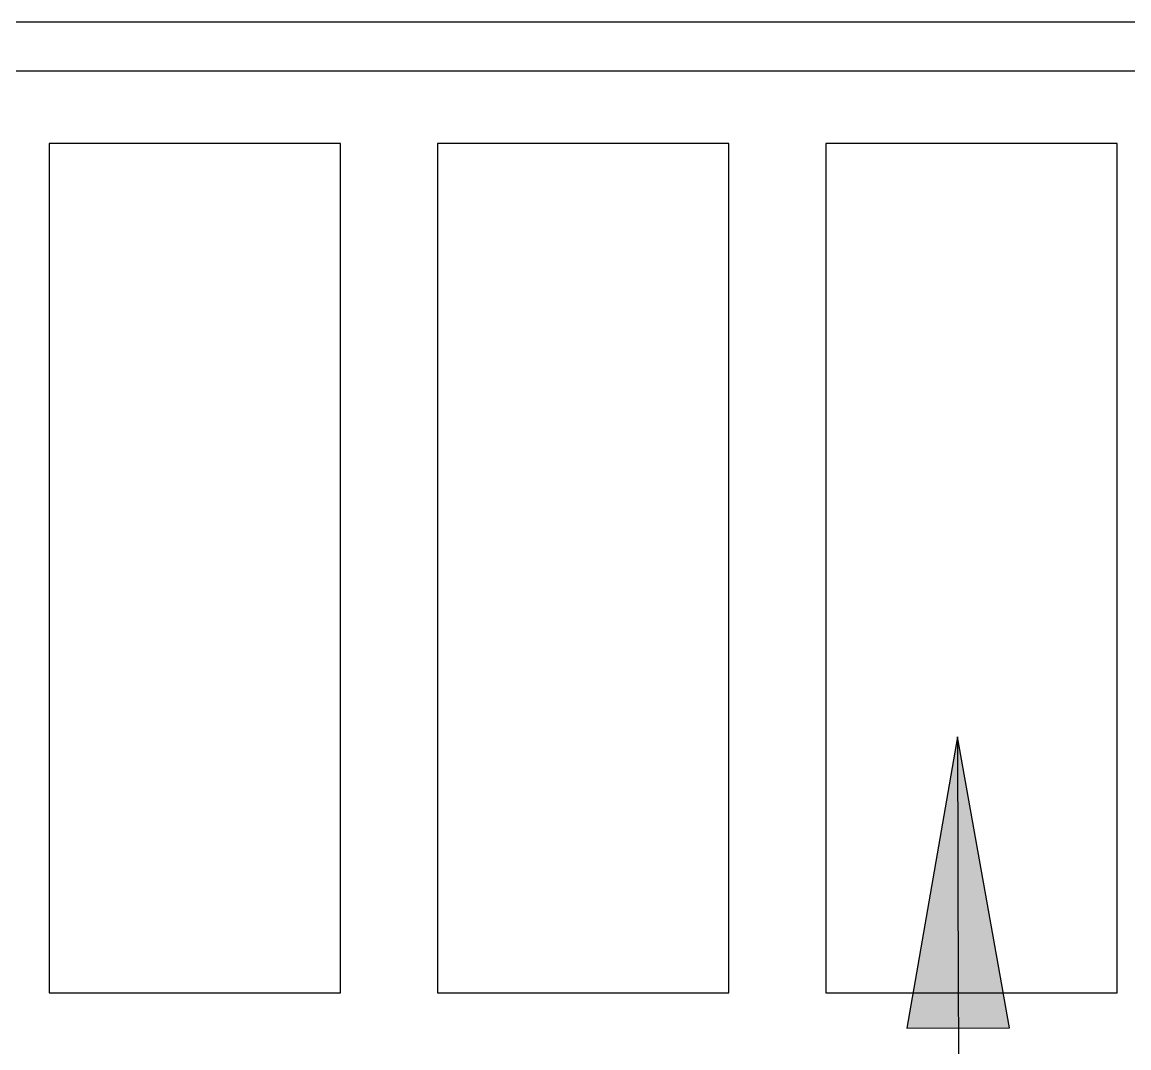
# Model space of a CAD drawing. Header units: millimetres. Extents: x -794334 to -714814, y -17806 to 22403.
# Drawn here: x -737859 to -736719, y -3728 to -2671 of the extents above; entities that cross this region are included whole.
import ezdxf
from ezdxf.xclip import XClip

# ---------------------------------------------------------------- set-up
doc = ezdxf.new("R2010")
doc.units = ezdxf.units.MM
doc.header["$XCLIPFRAME"] = 0
for name, color, linetype in [('000 - WIPEOUT', 250, 'Continuous'), ('A04_TUBE SERIES', 2, 'Continuous'), ('A11_ALU.SOLID SHEET', 2, 'Continuous')]:
    doc.layers.add(name, color=color, linetype=linetype)
doc.layers.add('A-ANNO-NOTE', color=3, linetype='Continuous', lineweight=25)

# ---------------------------------------------------------------- blocks, each defined once
blk = doc.blocks.new('*U1271')
at = {"color": 3}
for points in [[(-437.5, 2350), (437.5, 2350), (437.5, 2050), (-437.5, 2050)], [(-437.5, 1950), (437.5, 1950), (437.5, 1650), (-437.5, 1650)], [(-437.5, 1550), (437.5, 1550), (437.5, 1250), (-437.5, 1250)]]:
    blk.add_wipeout(points, dxfattribs=at).dxf.layer = '000 - WIPEOUT'
at = {"layer": 'A11_ALU.SOLID SHEET', "color": 0, "linetype": 'ByBlock'}
for points in [[(-437.5, 2050), (437.5, 2050), (437.5, 2350), (-437.5, 2350)], [(-437.5, 1650), (437.5, 1650), (437.5, 1950), (-437.5, 1950)], [(-437.5, 1250), (437.5, 1250), (437.5, 1550), (-437.5, 1550)]]:
    blk.add_lwpolyline(points, close=True, dxfattribs=at)
blk = doc.blocks.new('*U1630')
at = {"layer": 'A11_ALU.SOLID SHEET', "color": 0, "linetype": 'ByBlock', "rotation": 90}
blk.add_blockref('*U1271', (9200, -6813), dxfattribs=at)
blk = doc.blocks.new('*U1422')
blk.add_attdef('EXTR.OVL-LENGTH_', (-25, -59.1), '', height=5)
blk.add_wipeout([(-25, 25), (25, -25), (25, 11022.5), (-25, 10972.5)]).dxf.layer = '000 - WIPEOUT'
at = {"layer": 'A04_TUBE SERIES', "color": 0}
blk.add_lwpolyline([(-25, 25), (25, -25), (25, 11022.5), (-25, 10972.5)], close=True, dxfattribs=at)
blk = doc.blocks.new('*U1629')
at = {"layer": 'A11_ALU.SOLID SHEET', "linetype": 'ByBlock', "rotation": 270}
blk.add_blockref('*U1422', (1324.5, -6275.5), dxfattribs=at)

msp = doc.modelspace()

# ---------------------------------------------------------------- block references
at = {"layer": 'A11_ALU.SOLID SHEET'}
ref = msp.add_blockref('*U1630', (-744681.2, 3579), dxfattribs=at)
XClip(ref).set_block_clipping_path([(-45802.4668593339, -9620.0029952967), (23702.8690583039, 10334.9999958097)])

# ---------------------------------------------------------------- next in the draw order: hatches: boundary and pattern name
at = {"layer": 'A-ANNO-NOTE'}
msp.add_hatch(color=256, dxfattribs=at).paths.add_polyline_path([(-736895.8, -3407.7), (-736947.8, -3707.8), (-736842, -3707.5)])

# ---------------------------------------------------------------- next in the draw order: linework, layer by layer
for p, q in [((-736895.8, -3407.7), (-736947.8, -3707.8)), ((-736842, -3707.5), (-736895.8, -3407.7)), ((-736895.8, -3407.7), (-736873.5, -11205.2)), ((-736947.8, -3707.8), (-736842, -3707.5))]:
    msp.add_line(p, q, dxfattribs=at)

# ---------------------------------------------------------------- next in the draw order: block references
ref = msp.add_blockref('*U1629', (-744681.2, 3579))
XClip(ref).set_block_clipping_path([(-45802.4668593339, -9620.0029952967), (23702.8690583039, 10334.9999958097)])

doc.saveas('drawing.dxf')
